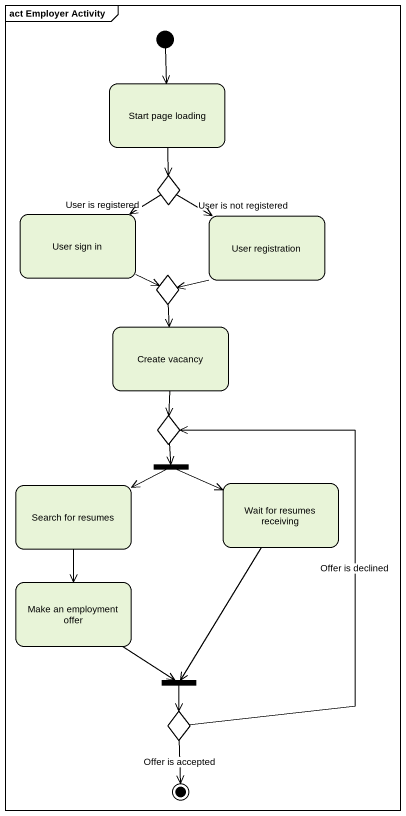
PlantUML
@startuml
mainframe act Employer Activity
hide empty description
state "Start page loading" as Start_page_loading
state choice1 <<choice>>
state "User sign in" as User_sign_in
state "User registration" as User_registration
state choice2 <<choice>>
state "Create vacancy" as Create_vacancy
state choice3 <<choice>>
state "Search for resumes" as Search_for_resumes
state fork1 <<fork>>
state "Wait for resumes receiving" as Wait_for_resumes_receiving
state "Make an employment offer" as Make_an_employment_offer
state fork2 <<join>>
state choice4 <<choice>>
[*] --> Start_page_loading
Start_page_loading --> choice1
choice1 --> User_sign_in : User is registered
choice1 -right-> User_registration : User is not registered
User_sign_in -right-> choice2
User_registration -left-> choice2
choice2 --> Create_vacancy
Create_vacancy --> choice3
choice3 --> fork1
Search_for_resumes --> Make_an_employment_offer
fork1 -left-> Search_for_resumes
fork1 -right-> Wait_for_resumes_receiving
Wait_for_resumes_receiving --> fork2
Make_an_employment_offer --> fork2
fork2 --> choice4
choice4 -up-> choice3 : Offer is declined
choice4 --> [*] : Offer is accepted
@enduml
